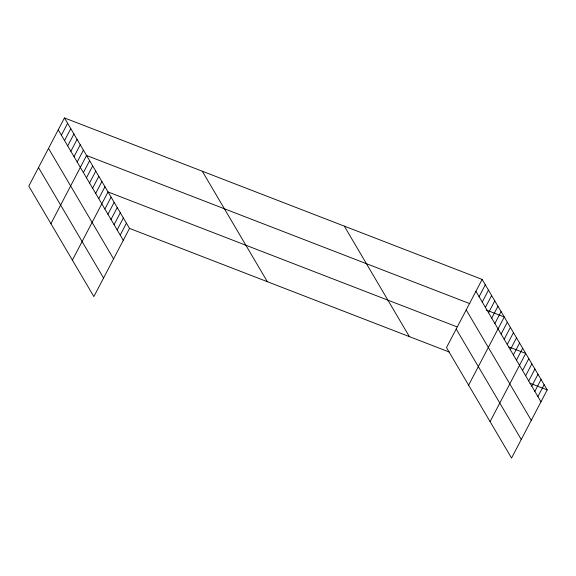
<?xml version="1.0" encoding="UTF-8"?>
<svg xmlns="http://www.w3.org/2000/svg" width="576" height="576" viewBox="0 0 576 576"><rect width="100%" height="100%" fill="white"/><g stroke="black" fill="none" stroke-linecap="round" stroke-linejoin="round"><path stroke-width="0.86" d="M64.447 117.929L28.8 186.113L93.859 296.582L129.506 228.398L64.447 117.929L482.141 279.418L547.2 389.887L511.553 458.071L446.494 347.602L482.141 279.418M61.387 135.187L67.608 123.293M64.548 140.551L70.769 128.657M67.709 145.915L73.922 134.021M70.87 151.279L77.083 139.392M74.03 156.65L80.244 144.756M77.191 162.014L83.405 150.12M50.918 223.668L86.566 155.484L469.8 303.653M83.412 172.584L89.633 160.697M86.479 177.797L92.7 165.902M89.546 183.002L95.767 171.108M92.614 188.208L98.834 176.321M95.681 193.421L101.902 181.526M98.748 198.626L104.969 186.732M72.389 260.129L108.036 191.945L456.811 326.786M104.882 209.045L111.103 197.15M107.95 214.25L114.17 202.356M111.017 219.456L117.238 207.569M114.084 224.669L120.305 212.774M117.151 229.874L123.372 217.98M120.218 235.087L126.439 223.193M479.081 296.676L485.302 284.782M482.242 302.04L488.462 290.146M485.402 307.404L491.623 295.517M488.563 312.775L494.784 300.881M491.724 318.139L497.945 306.245M494.885 323.503L501.098 311.609M468.619 385.164L504.259 316.98L486.209 309.996M501.113 334.08L507.326 322.186M504.18 339.286L510.394 327.391M507.247 344.491L513.461 332.604M510.314 349.704L516.528 337.81M513.382 354.91L519.595 343.015M516.449 360.115L522.662 348.228M490.082 421.618L525.73 353.434L508.5 346.774M522.583 370.534L528.797 358.639M525.65 375.739L531.864 363.852M528.718 380.952L534.931 369.058M531.785 386.158L537.998 374.263M534.852 391.363L541.066 379.476M537.912 396.576L544.133 384.682M129.506 228.398L449.561 352.145M529.97 383.227L547.2 389.887M475.927 291.312L540.979 401.782M466.214 309.888L531.274 420.358M456.206 329.026L521.266 439.495M344.304 226.123L409.363 336.6M202.284 171.216L267.343 281.693M58.226 129.816L123.286 240.293M48.514 148.392L113.573 258.869M38.513 167.537L103.572 278.006"/></g></svg>
